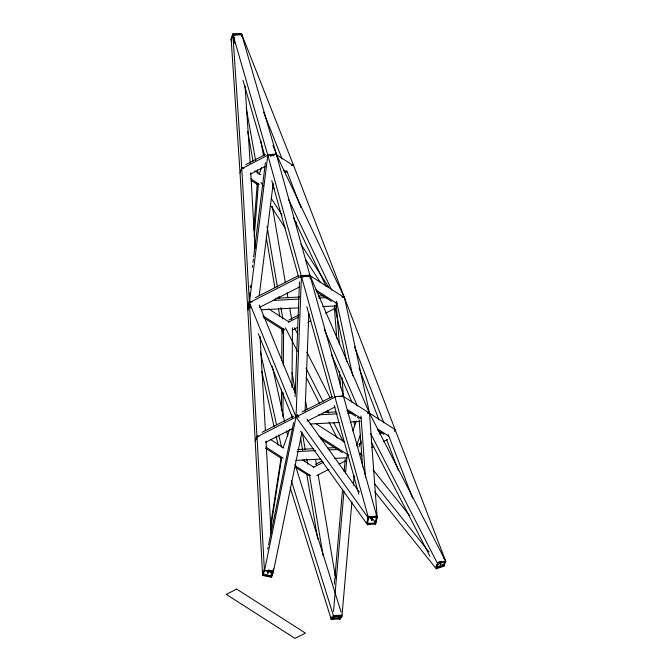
<?xml version="1.0" encoding="UTF-8"?>
<svg xmlns="http://www.w3.org/2000/svg" width="672" height="672" viewBox="0 0 672 672"><rect width="100%" height="100%" fill="white"/><g stroke="black" fill="none" stroke-linecap="round" stroke-linejoin="round"><path stroke-width="1.01" d="M281.4 410.584L281.56 389.651M281.778 360.343L282.013 328.944M282.937 416.732L283.114 392.658M283.324 365.442L283.601 328.81M291.757 417.766L291.782 414.624M291.984 387.408L292.438 327.743M295.092 396.724L299.468 281.946M296.066 416.422L301.451 275.554L310.212 276.746L310.128 278.838M305.071 411.356L308.818 313.27M253.68 229.807L257.25 183.876M249.656 295.991L249.9 292.858M250.303 287.641L250.463 285.55M254.276 236.485L258.409 183.246M334.295 584.287L334.841 578.021M335.026 575.929L342.594 489.208M344.14 471.442L345.232 458.909M333.505 611.428L343.988 491.266M345.534 473.508L347.18 454.7M332.354 617.854L340.141 618.895L340.326 616.804M340.141 618.895L341.905 616.77L351.926 501.841M353.388 485.125L354.211 475.717M368.248 517.801L376.345 515.92L375.648 522.917L367.55 524.79L368.248 517.801L295.798 416.615L297.822 416.144M252.344 267.439L252.605 265.364M252.991 262.248L253.386 259.132M253.646 257.057L265.423 162.565M259.224 295.537L273.21 183.389M272.849 571.88L271.53 577.256L262.744 575.484L263.071 573.418M270.472 525.924L281.106 457.775M270.404 529.973L281.677 457.691M267.91 573.233L268.229 571.166L267.91 573.233L267.792 571.15M271.53 577.256L272.177 573.124M273.386 568.915L273.067 570.982L268.187 569.999M248.002 308.49L249.245 302.198L252.076 301.871M444.721 561.725L443.822 566.194L436.279 568.806L437.178 564.337M302.022 432.054L273.168 572.762L271.253 575.971L262.643 573.712L263.063 571.654M267.7 549.058L268.12 547.008M268.54 544.95L293.605 422.73M262.643 573.712L264.566 570.494L296.159 416.43L299.023 417.186M271.253 575.971L271.883 572.888M367.424 520.355L366.744 523.37L375.564 524.378L377.143 517.339L369.482 412.801L367.517 412.574M367.87 518.347L368.323 516.331L377.143 517.339M262.744 575.484L264.281 569.209M231.353 40.001L232.814 34.138L241.45 33.6L293.488 165.203L291.648 165.539L293.496 165.236L445.712 561.196L443.982 566.034L436.582 567.378M301.291 275.612L300.804 277.57L301.291 275.612L309.935 275.134M247.682 307.062L249.245 301.207M232.814 34.138L267.674 154.736L276.31 154.199L267.674 154.711L368.407 517.633L366.853 523.488L375.48 523.076L377.042 517.222L276.318 154.232L241.45 33.6L233.159 35.137L234.318 38.06M232.865 34.104L231.143 38.968L240.047 172.981L255.234 441.168L256.956 436.313L241.76 168.092L232.865 34.104L241.66 34.633L241.794 36.725M240.038 172.948L241.769 168.118L243.718 168.227L241.769 168.118M247.615 306.978L249.337 302.131M436.002 566.58L436.691 564.648M259.157 174.216L261.626 167.42M283.021 447.972L289.817 429.307M352.808 430.861L356.387 421.042M356.496 445.704L360.436 434.893M358.94 446.939L361.091 441.042M256.956 436.313L258.913 436.447L257.006 436.288L255.2 441.134L262.618 575.333L271.387 575.971L272.84 572.099M262.618 575.333L264.424 570.494L257.006 436.288M300.686 277.276L301.451 275.554M394.355 431.449L395.254 429.677L343.703 396.656M247.556 305.861L249.488 302.098L267.876 154.652L273.68 155.812M331.346 619.349L333.287 615.611L341.93 615.149L339.998 618.887L331.346 619.349L330.826 616.258M232.697 35.918L231.084 38.926L231.454 40.984M436.271 566.731L437.926 564.312L445.645 561.204L369.239 412.65L309.876 275.117L301.736 277.192M443.99 563.632L445.645 561.204M248.623 305.34L247.523 306.936L248.203 310.01M250.572 301.09L249.438 302.644L301.442 276.1M296.629 416.195L297.763 414.624M290.195 487.57L331.246 619.349L333.883 617.182L341.132 615.376M245.952 164.548L265.423 154.484M241.861 168.613L267.826 155.198M250.211 174.208L265.045 166.538M255.419 297.629L299.065 275.352M259.619 307.331L299.552 286.944M302.047 411.953L332.69 396.346M335.068 397.102L257.057 436.834M307.171 421.184L335.026 406.997M288.859 320.032L299.082 314.832M288.448 322.207L298.662 317.016M293.042 329.742L297.688 327.382M307.91 322.182L310.699 320.771M325.559 313.211L334.849 308.49M262.114 432.289L293.689 416.212M265.373 442.47L292.303 428.753M315.512 464.31L322.014 461M313.236 467.435L323.459 462.244M358.756 444.293L361.536 442.873M379.184 433.902L381.973 432.482M316.907 475.432L328.986 469.3M339.2 464.1L345.702 460.799M359.638 453.709L361.494 452.768M371.708 447.569L373.573 446.62M383.788 441.428L387.5 439.538M436.682 567.151L443.444 564.438M437.539 562.548L441.311 561.246M270.287 156.173L276.234 154.216L344.24 297.142M341.956 296.831L343.904 296.26M367.466 413.087L369.281 412.625M331.246 619.349L339.402 617.316M437.38 562.716L445.712 561.196M297.755 416.304L295.873 416.522L249.245 302.198M275.646 298.267L299.586 297.016M318.318 296.033L323.526 295.764M272.857 300.443L298.88 299.082M318.654 298.049L326.978 297.612M261.324 309.792L298.796 307.835M322.736 306.583L336.269 305.878M323.408 412.541L335.95 411.894M318.511 414.826L337.319 413.851M347.768 413.305L351.943 413.095M310.069 424.015L339.326 422.495M350.818 421.898L360.226 421.411M297.637 449.543L313.312 448.728M327.936 447.972L335.252 447.594M296.915 451.609L315.722 450.635M329.305 449.929L338.705 449.442M295.789 460.412L320.863 459.119M334.446 458.413L346.987 457.758M368.407 517.633L377.042 517.222M342.451 297.2L344.392 297.226L369.407 412.709L367.475 412.692M264.424 570.494L273.202 571.133M334.118 615.737L341.905 616.77M264.566 570.494L273.168 572.762M284.147 171.427L285.961 172.2M308.65 475.406L295.663 467.502M254.789 170.881L260.786 174.678M250.765 178.87L259.342 184.296M251.244 180.508L257.242 184.304M268.649 308.952L288.918 321.88M262.853 315.798L284.878 329.86M263.533 317.612L282.038 329.414M302.635 460.018L313.799 467.158M295.159 465.797L310.615 475.675M276.461 154.753L293.639 165.757M283.592 169.882L287.028 172.082M310.078 275.663L344.467 297.688M315.739 289.842L336.899 303.4M316.428 291.673L331.414 301.274M347.399 409.584L361.15 418.387M377.471 428.845L388.643 436.002M347.046 410.752L355.639 416.254M357.361 417.354L359.075 418.454M377.983 430.559L383.989 434.414M316.058 423.797L344.887 442.252M319.007 436.246L348.709 455.255M320.51 438.589L342.35 452.567M270.85 439.69L283.735 447.93M265.952 447.107L283.13 458.102M265.6 448.274L281.064 458.161M360.024 453.466L361.981 455.918M373.111 469.846L409.744 515.71M443.772 558.298L445.082 559.936M442.52 564.556L443.822 566.194M374.724 483.916L429.03 551.897M374.783 491.812L436.279 568.806M306.944 418.992L359.293 492.114M372.599 518.666L375.648 522.917M369.508 516.953L371.944 520.355L371.717 517.222M300.577 431.256L367.55 524.79M272.782 186.388L274.487 189.025M295.537 221.542L296.68 223.306M260.98 182.524L263.256 186.043M271.219 198.349L282.03 215.048M300.812 244.054L328.692 287.129M270.32 205.069L285.113 227.926M305.6 259.568L320.393 282.425M439.723 562.514L440.681 564.371L439.933 562.414M370.591 433.39L437.926 564.312M371.255 442.193L429.988 556.399M294.487 327.81L297.822 334.362M306.869 352.136L330.204 397.992M285.457 327.852L297.36 351.246M305.936 368.088L323.072 401.772M327.365 410.197L328.793 413.003M333.547 422.36L343.552 442.008M306.172 377.202L319.511 403.402M329.028 422.117L337.126 438.026M288.565 199.416L331.8 290.287M293.311 217.375L326.18 286.474M324.173 329.12L357.403 406.048M331.456 354.572L352.22 402.654M259.325 305.08L295.285 393.246M258.275 333.682L292.656 417.976M263.609 112.148L282.114 158.936M272.983 145.286L277.225 156.005M286.692 170.621L300.997 207.757M354.446 346.55L383.788 422.814M359.033 368.021L378.974 419.84M388.248 434.574L412.625 498.154M386.526 439.412L398.53 470.711M295.084 464.402L341.107 612.158M291.278 480.413L333.883 617.182M242.97 80.203L264.76 155.576M271.807 180.718L298.418 276.436M306.827 306.676L332.044 397.429M374.926 521.06L375.48 523.076M371.112 517.331L371.944 520.355M334.244 405.46L358.764 494.239M272.311 366.316L284.575 421.663M286.616 430.886L287.759 436.01M249.732 303.744L250.639 307.843M260.408 351.918L276.536 424.687M278.804 434.935L281.534 447.233M261.828 371.507L274.1 426.854M276.142 436.078L278.183 445.309M336.554 301.216L352.716 375.824M334.572 305.474L346.752 361.687M242.088 36.725L241.718 34.675L233.1 35.171L234.578 43.386M260.744 140.498L263.516 155.904M246.221 108.116L255.637 160.516M257.3 169.756L258.04 173.872M247.708 131.393L253.058 161.188M272.336 206.329L285.348 282.484M287.112 292.782L287.986 297.923M289.75 308.213L291.682 319.536M305.399 399.874L306.978 409.139M315.596 459.606L316.478 464.755M267.053 226.321L277.427 287.036M279.006 296.302L279.359 298.36M280.946 307.616L282.878 318.94M292.026 372.498L295.361 392.062M302.4 433.264L305.214 449.744M306.793 459.01L307.675 464.159M257.116 183.758L257.645 186.841M266.263 237.275L274.882 287.7M278.401 308.28L279.804 316.512M281.912 328.86L282.618 332.984M300.552 438.035L302.66 450.4M304.248 459.665L304.601 461.723M318.192 475.045L335.647 578.063M339.654 616.829L339.998 618.887M309.372 474.474L323.165 555.862M306.743 474.096L317.738 538.994M354.11 421.487L354.514 426.695M336.176 302.862L339.402 344.459M341.989 377.74L343.442 396.455M334.337 307.079L336.756 338.276M339.343 371.557L340.553 387.156M375.337 521.245L375.564 524.378M360.965 415.976L365.484 477.649M359.159 419.874L362.611 466.914M245.062 85.932L250.211 163.414M250.79 172.872L255.049 248.262M260.039 336.26L265.39 430.609M266.011 441.092L271.127 533.686M271.16 571.813L271.387 575.971M236.695 589.1L226.288 594.384L295.025 638.4L305.432 633.116L236.695 589.1M343.56 396.136L334.916 396.614L343.602 396.169"/></g></svg>
